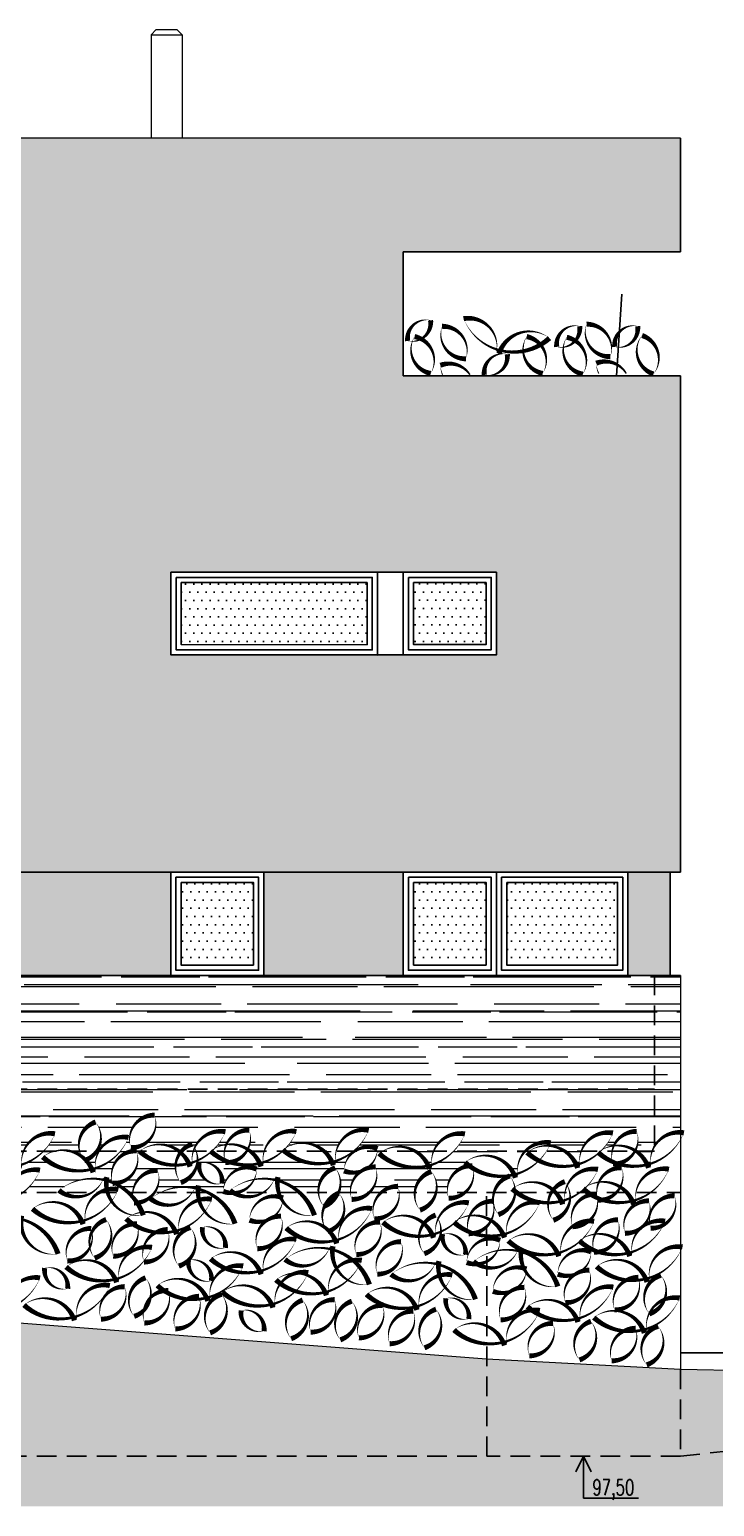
# Model space of a CAD drawing. Header units: metres. Extents: x -442 to 316, y -503 to 125.
# Drawn here: x -11.43 to -4.8, y 16.29 to 30.57 of the extents above; entities that cross this region are included whole.
import ezdxf

# ---------------------------------------------------------------- set-up
doc = ezdxf.new("R2010")
doc.units = ezdxf.units.M
doc.linetypes.add('DASHED', pattern=[19.05, 12.7, -6.35])
for name, color, linetype in [('popis', 6, 'Continuous'), ('SRAFA', 251, 'Continuous'), ('SRAFY', 3, 'Continuous'), ('zariz.predmety', 203, 'Continuous'), ('ZDIVO', 1, 'Continuous')]:
    doc.layers.add(name, color=color, linetype=linetype)
doc.styles.add('ROMANS', font='romans.shx', dxfattribs={"width": 0.7})

msp = doc.modelspace()

# ---------------------------------------------------------------- hatches: boundary and pattern name
at = {"layer": 'SRAFA', "linetype": 'Continuous'}
msp.add_hatch(color=256, dxfattribs=at).paths.add_polyline_path([(-35.530865, 19.774438), (-35.530865, 16.287732), (5.933, 16.287732), (5.933, 17.274438), (3.108387, 17.274438), (3.108387, 17.474438), (1.867037, 17.474438), (-5.132963, 17.614438), (-7.006338, 17.716752), (-24.302963, 19.049174), (-33.717793, 19.774438)])
at = {"layer": 'SRAFY', "linetype": 'Continuous'}
h = msp.add_hatch(dxfattribs=at)
h.set_pattern_fill('DOTS', color=256, scale=0.05, style=0)
h.set_pattern_definition([(0, (56.91478, 191.10392), (0.0396875, 0.079375), [0, -0.079375])])
h.paths.add_polyline_path([(-9.96124, 25.224438), (-8.162963, 25.224438), (-8.162963, 24.622902), (-9.96124, 24.624438)])
h = msp.add_hatch(dxfattribs=at)
h.set_pattern_fill('DOTS', color=256, scale=0.05, style=0)
h.set_pattern_definition([(0, (58.06478, 191.10546), (0.0396875, 0.079375), [0, -0.079375])])
h.paths.add_polyline_path([(-7.712963, 25.224438), (-7.012963, 25.224438), (-7.012963, 24.624438), (-7.712963, 24.624438)])
at = {"layer": 'SRAFY', "linetype": 'Continuous', "lineweight": 0}
for points in [[(-14.892963, 22.424438), (-14.892963, 21.424438), (-10.062963, 21.424438), (-10.062963, 22.424438)], [(-7.812963, 22.424438), (-9.162963, 22.424438), (-9.162963, 21.424438), (-7.812963, 21.424438)], [(-5.232963, 22.424438), (-5.6405, 22.424438), (-5.6405, 21.424438), (-5.382963, 21.424438), (-5.232963, 21.424438)]]:
    msp.add_hatch(color=252, dxfattribs=at).paths.add_polyline_path(points)
at = {"layer": 'SRAFY', "linetype": 'Continuous'}
h = msp.add_hatch(dxfattribs=at)
h.set_pattern_fill('DOTS', color=256, scale=0.05, style=0)
h.set_pattern_definition([(0, (55.81478, 188.20546), (0.0396875, 0.079375), [0, -0.079375])])
h.paths.add_polyline_path([(-9.962963, 22.324438), (-9.262963, 22.324438), (-9.262963, 21.524438), (-9.962963, 21.524438)])
h = msp.add_hatch(dxfattribs=at)
h.set_pattern_fill('DOTS', color=256, scale=0.05, style=0)
h.set_pattern_definition([(0, (58.06478, 188.20546), (0.0396875, 0.079375), [0, -0.079375])])
h.paths.add_polyline_path([(-7.712963, 22.324438), (-7.012963, 22.324438), (-7.012963, 21.524438), (-7.712963, 21.524438)])
h = msp.add_hatch(dxfattribs=at)
h.set_pattern_fill('DOTS', color=256, scale=0.05, style=0)
h.set_pattern_definition([(0, (58.757976, 188.20546), (0.0396875, 0.079375), [0, -0.079375])])
h.paths.add_polyline_path([(-6.812963, 22.324438), (-5.7405, 22.324438), (-5.7405, 21.524438), (-6.812963, 21.524438)])
at = {"layer": 'SRAFY', "linetype": 'Continuous', "lineweight": 0}
h = msp.add_hatch(dxfattribs=at)
h.set_pattern_fill('AR-RROOF', color=256, scale=0.01, style=0)
h.paths.add_polyline_path([(-5.382963, 20.324438), (-5.382963, 21.424438), (-15.417963, 21.424438), (-15.417963, 20.324438)])
h = msp.add_hatch(dxfattribs=at)
h.set_pattern_fill('AR-RROOF', color=256, scale=0.01, style=0)
h.paths.add_polyline_path([(-5.132963, 21.424438), (-5.382963, 21.424438), (-5.382963, 19.773093, -0.277455655), (-5.132963, 19.905894)])
h = msp.add_hatch(dxfattribs=at)
h.set_pattern_fill('AR-RROOF', color=256, scale=0.01, style=0)
h.paths.add_polyline_path([(-5.382963, 20.324438), (-15.417963, 20.324438), (-24.302963, 20.324438), (-24.302963, 19.90559, 0.000375952), (-24.302645, 19.905326, -0.221401291), (-23.875762, 20.008029, 0.017026921), (-23.868915, 20.025435, 0.627219539), (-23.836879, 20.039073, 0.031518356), (-23.842953, 20.000275, -0.030431924), (-23.783021, 19.980058, -0.510351036), (-23.550729, 20.286501, -0.501395592), (-23.766238, 19.972888, -0.188923993), (-23.500424, 19.702062, -0.109661285), (-23.399502, 19.722188, -0.395215045), (-23.533443, 19.42647, -0.074808976), (-23.378878, 19.418684, 0.017026921), (-23.372032, 19.43609, 0.627219539), (-23.339995, 19.449728, 0.031518356), (-23.346069, 19.41093, -0.110655578), (-23.144873, 19.304923, -0.454609068), (-22.827576, 19.470291, -0.426018166), (-23.08012, 19.239009, -0.034261703), (-23.038809, 19.181029, -0.195507095), (-22.859983, 19.183394, -0.368120938), (-23.065145, 18.95382), (-19.49297, 18.67864), (-19.492969, 18.763597, -0.147470646), (-19.625033, 18.726874, -0.370777941), (-19.509437, 19.014059, -0.107734172), (-19.701517, 19.124465, -0.180997322), (-19.492966, 19.189922), (-19.492964, 19.616823, -0.276878668), (-19.705083, 19.495762, -0.520567051), (-19.475138, 19.809503, -0.212989389), (-19.492964, 19.616823), (-19.492966, 19.324407), (-19.364544, 19.324406, -0.097602923), (-19.458019, 19.374889, -0.027817052), (-19.410832, 19.40831, -0.532587677), (-19.260185, 19.772416, -0.41421838), (-19.33889, 19.445991, -0.152156614), (-19.031136, 19.477592, 0.017026921), (-19.02429, 19.494998, 0.627219539), (-18.992253, 19.508636, 0.031518356), (-18.998327, 19.469837, -0.138077547), (-18.756408, 19.325177, -0.428077034), (-18.444966, 19.470291, -0.168688368), (-18.499561, 19.324397), (-18.408077, 19.324396, -0.302037285), (-18.186065, 19.46515, -0.15166993), (-18.182347, 19.324394), (-18.12666, 19.324394, -0.204529272), (-17.991956, 19.453301, -0.405626328), (-17.840037, 19.747157, -0.434115874), (-17.890886, 19.403993, -0.08502768), (-17.900444, 19.324392), (-17.705978, 19.32439, -0.302045659), (-17.483963, 19.46515, -0.15167738), (-17.480247, 19.324388), (-17.42733, 19.324387, -0.175558343), (-17.0769, 19.376598, 0.017026921), (-17.070054, 19.394004, 0.627219539), (-17.038017, 19.407642, 0.031518356), (-17.044091, 19.368843, -0.030431924), (-16.98416, 19.348626, -0.510351036), (-16.751867, 19.65507, -0.501395592), (-16.967377, 19.341456, -0.018553585), (-16.932776, 19.324382), (-16.769849, 19.324381, -0.302056824), (-16.547831, 19.46515, -0.151687314), (-16.544117, 19.324379), (-15.903922, 19.324373, -0.440655848), (-15.589465, 19.479074, -0.109701311), (-15.614174, 19.379136, -0.093526945), (-15.421311, 19.376598, 0.017026921), (-15.414465, 19.394004, 0.627219539), (-15.382428, 19.407642, 0.031518356), (-15.388502, 19.368843, -0.030431924), (-15.328571, 19.348626, -0.510351036), (-15.096278, 19.65507, -0.501395592), (-15.311788, 19.341456, -0.018569461), (-15.277158, 19.324367), (-15.114267, 19.324365, -0.30207657), (-14.892242, 19.46515, -0.151704883), (-14.888532, 19.324363), (-14.835654, 19.324363, -0.088421385), (-14.662355, 19.381637, -0.508080567), (-14.546214, 19.747157, -0.481512509), (-14.629208, 19.385322, -0.069698171), (-14.485179, 19.376598, 0.017026921), (-14.478332, 19.394004, 0.627219539), (-14.446295, 19.407642, 0.031518356), (-14.452369, 19.368843, -0.057836471), (-14.341009, 19.324358), (-14.248338, 19.324357, -0.440676408), (-13.933876, 19.479074, -0.181395328), (-13.996165, 19.324355), (-13.735314, 19.324352, -0.01810535), (-13.715016, 19.33423, -0.504594), (-13.597328, 19.697616, -0.431833421), (-13.646679, 19.355495, -0.170576996), (-13.442308, 19.324349), (-13.415945, 19.324349, -0.424934922), (-13.269041, 19.633017, -0.369665483), (-13.280203, 19.324348), (-13.249759, 19.324348, -0.356638634), (-12.939891, 19.481993, -0.389901542), (-12.702915, 19.699159, -0.491745915), (-12.222877, 19.583029, 0.016210113), (-12.190472, 19.592332, -0.499116137), (-11.868548, 19.890898, -0.091938634), (-11.970992, 19.731287, -0.094398761), (-11.859959, 19.767197, -0.29999477), (-11.638677, 19.906329, -0.204697864), (-11.652911, 19.720285, -0.146334829), (-11.536438, 19.584777, 0.016210113), (-11.504034, 19.59408, -0.499116137), (-11.182109, 19.892646, -0.221401291), (-11.504034, 19.59408, 0.017026921), (-11.501481, 19.575551, 0.627219534), (-11.522737, 19.547973, 0.031518356), (-11.536438, 19.584777, -0.14268086), (-11.827147, 19.595331, -0.043850056), (-11.868622, 19.592588, -0.023169983), (-11.874723, 19.613718, -0.075226539), (-12.005901, 19.697433, -0.103185361), (-12.190472, 19.592332, 0.017026921), (-12.18792, 19.573803, 0.627219534), (-12.209176, 19.546226, 0.031518356), (-12.222877, 19.583029, -0.24873021), (-12.696154, 19.699051, 0.002151066), (-12.698197, 19.699104, -0.520567051), (-12.928141, 19.385364, -0.103594908), (-12.939891, 19.481993, 0.009104523), (-12.949702, 19.483945, -0.09193081), (-13.052135, 19.324346), (-12.992421, 19.324345, -0.132230814), (-12.872574, 19.353842, -0.032200253), (-12.864629, 19.324344), (-12.812929, 19.324343, -0.019535816), (-12.844073, 19.350429, -0.359123675), (-12.447483, 19.339594, -0.149815433), (-12.334255, 19.420494, -0.044782806), (-12.310904, 19.385048, -0.340520514), (-12.013237, 19.539373, -0.091938634), (-12.115681, 19.379762, -0.094398761), (-12.004648, 19.415673, -0.29999477), (-11.783366, 19.554805, -0.204697864), (-11.7976, 19.368761, -0.056602796), (-11.743027, 19.324333), (-11.644901, 19.324332, -0.408904464), (-11.326799, 19.541121, -0.133512249), (-11.492532, 19.324331), (-11.114561, 19.324327, -0.033752302), (-11.144662, 19.345921, -0.221401291), (-10.71778, 19.448624, 0.017026921), (-10.710933, 19.46603, 0.627219539), (-10.678896, 19.479668, 0.031518356), (-10.68497, 19.44087, -0.030431924), (-10.625039, 19.420653, -0.510351036), (-10.392746, 19.727096, -0.501395592), (-10.608256, 19.413483, -0.078853516), (-10.471772, 19.324321), (-10.430001, 19.324321, -0.390440531), (-10.18871, 19.537177, -0.239398119), (-10.219248, 19.324319), (-10.163417, 19.324318, -0.165926468), (-9.830285, 19.367595, 0.017026921), (-9.823438, 19.385001, 0.627219539), (-9.791401, 19.398639, 0.031518356), (-9.797475, 19.35984, -0.0484261), (-9.703458, 19.324314), (-9.55421, 19.324313, -0.5358378), (-9.230344, 19.5511, -0.109701311), (-9.255053, 19.451163, -0.093526945), (-9.062191, 19.448624, 0.017026921), (-9.055344, 19.46603, 0.627219539), (-9.023307, 19.479668, 0.031518356), (-9.029381, 19.44087, -0.11844705), (-8.816165, 19.324306), (-8.633717, 19.324304, -0.33883691), (-8.472053, 19.563446, -0.273222275), (-8.438694, 19.324302), (-8.323902, 19.324301, -0.260884222), (-8.21949, 19.531453, -0.181510175), (-8.38636, 19.533757, -0.520567051), (-8.062494, 19.749207, -0.242972003), (-8.167063, 19.558046, -0.091987134), (-8.081566, 19.572006, -0.29124848), (-8.142017, 19.324299), (-8.027145, 19.324298, -0.189590194), (-7.864059, 19.384407, -0.064825099), (-7.852, 19.324296), (-7.702366, 19.324295, -0.297308201), (-7.541292, 19.527662, -0.231029783), (-7.496255, 19.324293), (-7.38625, 19.324292, -0.409622044), (-7.174898, 19.581792, -0.026241491), (-7.217185, 19.616258, -0.487270329), (-6.740678, 19.497333, 0.016210113), (-6.708273, 19.506636, -0.499116137), (-6.386349, 19.805201, -0.015289227), (-6.399252, 19.776138, -0.274251431), (-6.139613, 19.592318, 0.016210113), (-6.107208, 19.601621, -0.499116137), (-5.785284, 19.900186, -0.091938634), (-5.887728, 19.740575, -0.094398761), (-5.776695, 19.776485, -0.29999477), (-5.555413, 19.915617, -0.204697864), (-5.569647, 19.729573, -0.146334829), (-5.453174, 19.594066, 0.016210113), (-5.42077, 19.603369, -0.162420267), (-5.382963, 19.773093)])
h.paths.add_polyline_path([(-13.388364, 19.970815, -0.221401291), (-13.710288, 19.67225, 0.017026921), (-13.707736, 19.653721, 0.627219535), (-13.728992, 19.626143, 0.031518356), (-13.742693, 19.662947, -0.136537014), (-14.021453, 19.669704, -0.285086114), (-14.237015, 19.542291, -0.252770571), (-14.199349, 19.76477, -0.012596912), (-14.2192, 19.781871, -0.107140019), (-14.100171, 19.839189, -0.100629508), (-14.007071, 19.856032, -0.010077605), (-14.004176, 19.846911, -0.275846106), (-13.742693, 19.662947, 0.016210113), (-13.710288, 19.67225, -0.499116137)], flags=16)
h.paths.add_polyline_path([(-14.221797, 20.110576, -0.221401291), (-14.543722, 19.812011, 0.017026921), (-14.541169, 19.793482, 0.627219534), (-14.562425, 19.765904, 0.031518356), (-14.576126, 19.802708, -0.111213636), (-14.804584, 19.796848, -0.508797904), (-15.037215, 19.491525, -0.482489338), (-14.836125, 19.804133, -0.120121626), (-15.052633, 19.921633, -0.487270329), (-14.576126, 19.802708, 0.016210113), (-14.543722, 19.812011, -0.499116137)], flags=16)
h.paths.add_polyline_path([(-11.300711, 19.668255, -0.3337143), (-10.926265, 19.675017, -0.455928204), (-10.789213, 20.006271, -0.499284962), (-10.884635, 19.638899, -0.087291967), (-10.824204, 19.54933, 0.016210113), (-10.7918, 19.558634, -0.510540667), (-10.460064, 19.855247, -0.395636234), (-10.218369, 20.072358, -0.520567051), (-10.448314, 19.758618, -0.103594908), (-10.460064, 19.855247, 0.009104523), (-10.469875, 19.857199, -0.221401291), (-10.7918, 19.558634, 0.017026921), (-10.789247, 19.540104, 0.627219534), (-10.810503, 19.512527, 0.031518356), (-10.824204, 19.54933, -0.250947618)], flags=16)
h.paths.add_polyline_path([(-14.237382, 19.42036, -0.520567051), (-14.459675, 19.620069, -0.520567051)], flags=16)
h.paths.add_polyline_path([(-10.364245, 19.723684, -0.359123675), (-9.967656, 19.712848, -0.149815433), (-9.854427, 19.793748, -0.044782806), (-9.831077, 19.758302, -0.340520514), (-9.53341, 19.912627, -0.091938634), (-9.635854, 19.753017, -0.094398761), (-9.524821, 19.788927, -0.29999477), (-9.303539, 19.928059, -0.204697864), (-9.317773, 19.742015, -0.146334829), (-9.2013, 19.606507, 0.016210113), (-9.168896, 19.61581, -0.499116137), (-8.846971, 19.914375, -0.08716904), (-8.942746, 19.762003, -0.445181434), (-8.501965, 19.618997, 0.016210113), (-8.469561, 19.6283, -0.499116137), (-8.147637, 19.926865, -0.221401291), (-8.469561, 19.6283, 0.017026921), (-8.467008, 19.609771, 0.627219534), (-8.488265, 19.582193, 0.031518356), (-8.501965, 19.618997, -0.246520601), (-8.971998, 19.732151, -0.11129717), (-9.168896, 19.61581, 0.017026921), (-9.166343, 19.597281, 0.627219534), (-9.187599, 19.569703, 0.031518356), (-9.2013, 19.606507, -0.14268086), (-9.492009, 19.617061, -0.043850056), (-9.533483, 19.614318, -0.023169983), (-9.539585, 19.635448, -0.075226539), (-9.670763, 19.719163, -0.076065678), (-9.803097, 19.634071, -0.308752254), (-9.964877, 19.420775, -0.191773173), (-10.015629, 19.588955, -0.18586397)], flags=16)
h.paths.add_polyline_path([(-15.206092, 19.842349, -0.221401291), (-15.528017, 19.543784, 0.017026921), (-15.525464, 19.525255, 0.627219534), (-15.54672, 19.497677, 0.031518356), (-15.560421, 19.534481, -0.14268086), (-15.851129, 19.545034, -0.043850056), (-15.892604, 19.542291, -0.023169983), (-15.898706, 19.563421, -0.075226539), (-16.029884, 19.647136, -0.076065678), (-16.162218, 19.562045, -0.308752254), (-16.323998, 19.348749, -0.191773173), (-16.374749, 19.516928, -0.18586397), (-16.723366, 19.651657, -0.359123675), (-16.326776, 19.640822, -0.149815433), (-16.213548, 19.721721, -0.044782806), (-16.190197, 19.686275, -0.340520514), (-15.89253, 19.840601, -0.091938634), (-15.994975, 19.68099, -0.094398761), (-15.883941, 19.7169, -0.29999477), (-15.66266, 19.856032, -0.204697864), (-15.676894, 19.669988, -0.146334829), (-15.560421, 19.534481, 0.016210113), (-15.528017, 19.543784, -0.499116137)], flags=16)
h.paths.add_polyline_path([(-9.788123, 19.610948, -0.520567051), (-9.56583, 19.411239, -0.520567051)], flags=16)
h.paths.add_polyline_path([(-15.924951, 19.339212, -0.520567051), (-16.147244, 19.538922, -0.520567051)], flags=16)
h.paths.add_polyline_path([(-16.807434, 19.686591, -0.103594908), (-16.819184, 19.783221, 0.009104523), (-16.828996, 19.785172, -0.221401291), (-17.15092, 19.486607, 0.017026921), (-17.148368, 19.468078, 0.627219534), (-17.169624, 19.4405, 0.031518356), (-17.183325, 19.477304, -0.185030955), (-17.552884, 19.521401, -0.159553544), (-17.694278, 19.478463, -0.520567051), (-17.464333, 19.792204, -0.139982302), (-17.457908, 19.661973, -0.149451632), (-17.285386, 19.602991, -0.455928204), (-17.148334, 19.934245, -0.499284962), (-17.243756, 19.566873, -0.087291967), (-17.183325, 19.477304, 0.016210113), (-17.15092, 19.486607, -0.510540667), (-16.819184, 19.783221, -0.395636234), (-16.57749, 20.000332, -0.520567051)], flags=16)
h.paths.add_polyline_path([(-17.36103, 20.093095, -0.221401291), (-17.682955, 19.794529, 0.017026921), (-17.680402, 19.776, 0.627219534), (-17.701658, 19.748423, 0.031518356), (-17.715359, 19.785226, -0.250947618), (-18.191866, 19.904151, -0.487270329), (-17.715359, 19.785226, 0.016210113), (-17.682955, 19.794529, -0.499116137)], flags=16)
h.paths.add_polyline_path([(-8.047711, 19.702138, -0.487270329), (-7.571204, 19.583213, 0.016210113), (-7.538799, 19.592516, -0.499116137), (-7.216875, 19.891081, -0.221401291), (-7.538799, 19.592516, 0.017026921), (-7.536247, 19.573987, 0.627219534), (-7.557503, 19.546409, 0.031518356), (-7.571204, 19.583213, -0.250947618)], flags=16)
h.paths.add_polyline_path([(-18.331038, 19.491525, -0.520567051), (-18.101093, 19.805266, -0.520567051)], flags=16)
h.paths.add_polyline_path([(-18.691089, 19.533509, -0.520567051), (-18.461145, 19.847249, -0.520567051)], flags=16)
h.paths.add_polyline_path([(-18.540808, 20.068546, -0.221401291), (-18.862732, 19.76998, 0.017026921), (-18.86018, 19.751451, 0.627219534), (-18.881436, 19.723874, 0.031518356), (-18.895137, 19.760677, -0.250947618), (-19.371644, 19.879602, -0.487270329), (-18.895137, 19.760677, 0.016210113), (-18.862732, 19.76998, -0.499116137)], flags=16)
h.paths.add_polyline_path([(-18.741291, 19.524032, -0.520567051), (-18.963584, 19.723741, -0.520567051)], flags=16)
h.paths.add_polyline_path([(-20.166874, 18.797714, -0.19561804), (-20.156341, 18.976339, -0.152938913), (-20.297972, 18.967138, -0.231457404), (-20.245452, 18.815702, -0.520567051), (-20.467745, 19.015411, -0.203048914), (-20.327581, 18.990968, -0.072432821), (-20.312077, 19.057621, -0.108645271), (-20.418405, 19.139045, -0.125223083), (-20.609802, 18.96831, -0.304113847), (-20.517933, 18.787177, -0.411805176), (-20.736495, 18.922169, -0.238146599), (-21.190947, 19.037394, -0.020431989), (-21.215407, 19.044504, -0.354799033), (-21.451789, 18.860941, -0.346761333), (-21.353719, 19.138079, -0.038927165), (-21.382164, 19.177333, -0.169820049), (-21.655848, 18.969956, 0.017026921), (-21.653296, 18.951427, 0.627219535), (-21.674552, 18.923849, 0.031518356), (-21.688253, 18.960653, -0.250947618), (-22.16476, 19.079577, -0.487270329), (-21.688253, 18.960653, 0.016210113), (-21.655848, 18.969956, -0.404248156), (-21.42011, 19.270293, -0.079695869), (-21.426701, 19.368843, 0.016210113), (-21.45951, 19.376598, -0.496307686), (-21.884478, 19.27233, -0.276695336), (-22.096518, 19.15141, -0.520567051), (-21.866573, 19.46515, -0.206434259), (-21.881543, 19.277706, -0.218293144), (-21.45951, 19.376598, 0.017026921), (-21.452664, 19.394004, 0.627219539), (-21.420627, 19.407642, 0.031518356), (-21.426701, 19.368843, -0.030431924), (-21.36677, 19.348626, -0.510351036), (-21.134477, 19.65507, -0.501395592), (-21.349987, 19.341456, -0.107267621), (-21.172379, 19.210592, -0.442034544), (-20.930441, 19.46515, -0.206434259), (-20.945411, 19.277706, -0.218293144), (-20.523378, 19.376598, 0.014728618), (-20.517386, 19.391628, -0.163823503), (-20.569491, 19.495717, 0.598563666), (-20.589158, 19.467875, 0.031518356), (-20.602859, 19.504679, -0.250947618), (-21.079366, 19.623604, -0.487270329), (-20.602859, 19.504679, 0.015877217), (-20.571113, 19.51377, -0.012877941), (-20.571247, 19.523164, -0.488683336), (-20.24853, 19.812547, -0.180853755), (-20.495552, 19.544765, -0.39626752), (-20.347631, 19.343372, -0.086954924), (-20.410504, 19.339941, -0.065313542), (-20.295788, 19.26821, -0.514441402), (-19.972075, 19.479074, -0.506609195), (-20.286092, 19.26002, -0.054579685), (-20.209084, 19.177041, -0.227169724), (-20.004483, 19.192177, -0.105743775), (-20.027565, 19.09558, -0.097813006), (-19.93693, 19.111455, -0.520567051)], flags=16)
h.paths.add_polyline_path([(-20.723231, 19.715729, -0.520567051), (-20.612782, 20.088702, -0.520567051)], flags=16)
h.paths.add_polyline_path([(-21.090321, 19.702619, -0.520567051), (-20.860377, 20.01636, -0.520567051)], flags=16)
h.paths.add_polyline_path([(-21.244291, 19.842349, -0.221401291), (-21.566216, 19.543784, 0.017026921), (-21.563663, 19.525255, 0.627219534), (-21.584919, 19.497677, 0.031518356), (-21.59862, 19.534481, -0.250947618), (-22.075127, 19.653405, -0.487270329), (-21.59862, 19.534481, 0.016210113), (-21.566216, 19.543784, -0.499116137)], flags=16)
h.paths.add_polyline_path([(-21.642309, 19.69084, -0.520567051), (-21.53186, 20.063812, -0.520567051)], flags=16)
h.paths.add_polyline_path([(-22.011546, 19.785165, -0.520567051), (-21.781602, 20.098905, -0.520567051)], flags=16)
h.paths.add_polyline_path([(-22.031005, 20.10711, -0.221401291), (-22.35293, 19.808544, 0.017026921), (-22.350377, 19.790015, 0.627219534), (-22.371633, 19.762438, 0.031518356), (-22.385334, 19.799241, -0.045051943), (-22.477714, 19.784606, -0.492101018), (-22.713648, 19.491525, -0.39654102), (-22.5787, 19.787658, -0.153393294), (-22.861841, 19.918166, -0.487270329), (-22.385334, 19.799241, 0.016210113), (-22.35293, 19.808544, -0.499116137)], flags=16)
h.paths.add_polyline_path([(-22.798619, 19.15141, -0.520567051), (-22.568675, 19.46515, -0.520567051)], flags=16)
at = {"layer": 'ZDIVO', "linetype": 'Continuous', "lineweight": 0}
h = msp.add_hatch(color=35, dxfattribs=at)
h.paths.add_polyline_path([(-7.812963, 27.224438), (-7.812963, 28.424438), (-5.132963, 28.424438), (-5.132963, 29.374438), (-5.132963, 29.524438), (-15.442963, 29.524438), (-15.442963, 22.424438), (-5.132963, 22.424438), (-5.132963, 26.224438), (-5.132963, 27.224438)])
h.paths.add_polyline_path([(-6.912963, 25.324438), (-6.912963, 24.524438), (-10.06124, 24.524438), (-10.06124, 25.324438)], flags=16)
h.paths.add_polyline_path([(-11.512963, 27.624438), (-14.112963, 27.624438), (-14.112963, 28.424438), (-11.512963, 28.424438)], flags=16)

# ---------------------------------------------------------------- linework, layer by layer
for p, q in [((-5.132963, 29.524438), (-5.132963, 29.374438)), ((-5.132963, 29.374438), (-5.132963, 28.424438)), ((-7.812963, 27.224438), (-7.812963, 28.424438)), ((-5.132963, 28.424438), (-7.812963, 28.424438)), ((-5.132963, 27.224438), (-7.812963, 27.224438)), ((-5.132963, 26.224438), (-5.132963, 27.224438)), ((-5.132963, 23.124438), (-5.132963, 26.224438)), ((-10.06124, 25.324438), (-9.262963, 25.324438)), ((-10.06124, 24.524438), (-10.06124, 25.324438)), ((-9.262963, 25.324438), (-6.912963, 25.324438)), ((-8.062963, 24.524438), (-8.062963, 25.324438)), ((-7.812963, 24.524438), (-7.812963, 25.324438)), ((-6.912963, 25.324438), (-6.912963, 24.524438)), ((-9.262963, 24.524438), (-10.06124, 24.524438)), ((-6.912963, 24.524438), (-9.262963, 24.524438)), ((-5.132963, 22.724438), (-5.132963, 23.124438)), ((-5.132963, 22.724438), (-5.132963, 22.424438)), ((-5.132963, 22.424438), (-15.442963, 22.424438)), ((-10.062963, 21.424438), (-10.062963, 22.424438)), ((-10.062963, 21.424438), (-10.062963, 22.424438)), ((-9.162963, 21.424438), (-9.162963, 22.424438)), ((-7.812963, 21.424438), (-7.812963, 22.424438)), ((-7.812963, 21.424438), (-7.812963, 22.424438)), ((-5.6405, 21.424438), (-5.6405, 22.424438)), ((-5.232963, 21.424438), (-5.232963, 22.424438))]:
    msp.add_line(p, q)
at = {"layer": 'SRAFA', "linetype": 'Continuous', "lineweight": 0, "ltscale": 20}
for p, q in [((-10.202963, 30.574438), (-10.252963, 30.524438)), ((-10.202963, 30.574438), (-10.002963, 30.574438)), ((-9.952963, 30.524438), (-10.002963, 30.574438)), ((-10.252963, 30.524438), (-10.252963, 29.524438)), ((-10.252963, 30.524438), (-9.952963, 30.524438)), ((-10.202963, 30.524438), (-10.157469, 30.524438)), ((-10.048457, 30.524438), (-10.002963, 30.524438)), ((-9.952963, 30.524438), (-9.952963, 29.524438))]:
    msp.add_line(p, q, dxfattribs=at)
at = {"layer": 'SRAFY', "linetype": 'Continuous', "lineweight": 0}
for p, q in [((-5.132963, 29.524438), (-15.442963, 29.524438)), ((-5.132963, 21.424438), (-5.132963, 17.614438))]:
    msp.add_line(p, q, dxfattribs=at)
at = {"layer": 'SRAFY', "linetype": 'Continuous'}
for p, q in [((-15.417963, 21.424438), (-5.382963, 21.424438)), ((-5.382963, 21.424438), (-5.132963, 21.424438)), ((1.567037, 17.774438), (-5.132963, 17.774438)), ((-6.069517, 16.774438), (-6.144019, 16.623205)), ((-6.069517, 16.774438), (-6.069517, 16.368816)), ((-6.069517, 16.774438), (-5.995016, 16.623205)), ((-6.069517, 16.368816), (-5.538784, 16.368816))]:
    msp.add_line(p, q, dxfattribs=at)
at = {"layer": 'SRAFY', "linetype": 'DASHED', "ltscale": 0.015}
for p, q in [((-5.382963, 21.424438), (-5.382963, 19.724438)), ((-15.417963, 20.324438), (-5.382963, 20.324438)), ((-19.492963, 19.724438), (-5.382963, 19.724438)), ((-19.492963, 19.324407), (-7.006793, 19.324288)), ((-7.006072, 16.774438), (-7.006793, 19.324438)), ((-7.006793, 19.324438), (-5.132963, 19.324438)), ((-5.132963, 17.614438), (-5.132963, 16.774438)), ((-5.132963, 16.774438), (1.567037, 17.48183)), ((-19.492981, 16.774418), (-7.006072, 16.774289)), ((-5.132963, 16.774438), (-7.006072, 16.774438))]:
    msp.add_line(p, q, dxfattribs=at)
at = {"layer": 'SRAFY', "linetype": 'Continuous'}
for points in [[(-10.06124, 25.324438), (-8.062963, 25.324438), (-8.062963, 24.522902), (-10.06124, 24.524438)], [(-7.812963, 25.324438), (-6.912963, 25.324438), (-6.912963, 24.524438), (-7.812963, 24.524438)], [(-10.01124, 25.274438), (-8.112963, 25.274438), (-8.112963, 24.572902), (-10.01124, 24.574438)], [(-9.96124, 25.224438), (-8.162963, 25.224438), (-8.162963, 24.622902), (-9.96124, 24.624438)], [(-7.762963, 25.274438), (-6.962963, 25.274438), (-6.962963, 24.574438), (-7.762963, 24.574438)], [(-7.712963, 25.224438), (-7.012963, 25.224438), (-7.012963, 24.624438), (-7.712963, 24.624438)], [(-10.062963, 22.424438), (-9.162963, 22.424438), (-9.162963, 21.424438), (-10.062963, 21.424438)], [(-10.012963, 22.374438), (-9.212963, 22.374438), (-9.212963, 21.474438), (-10.012963, 21.474438)], [(-9.962963, 22.324438), (-9.262963, 22.324438), (-9.262963, 21.524438), (-9.962963, 21.524438)], [(-7.812963, 22.424438), (-6.912963, 22.424438), (-6.912963, 21.424438), (-7.812963, 21.424438)], [(-7.812963, 22.424438), (-6.912963, 22.424438), (-6.912963, 21.424438), (-7.812963, 21.424438)], [(-7.762963, 22.374438), (-6.962963, 22.374438), (-6.962963, 21.474438), (-7.762963, 21.474438)], [(-7.712963, 22.324438), (-7.012963, 22.324438), (-7.012963, 21.524438), (-7.712963, 21.524438)], [(-6.912963, 22.424438), (-5.6405, 22.424438), (-5.6405, 21.424438), (-6.912963, 21.424438)], [(-6.862963, 22.374438), (-5.6905, 22.374438), (-5.6905, 21.474438), (-6.862963, 21.474438)], [(-6.812963, 22.324438), (-5.7405, 22.324438), (-5.7405, 21.524438), (-6.812963, 21.524438)]]:
    msp.add_lwpolyline(points, close=True, dxfattribs=at)
at = {"layer": 'SRAFY', "linetype": 'Continuous', "lineweight": 0}
msp.add_lwpolyline([(-10.06124, 25.324438), (-6.912963, 25.324438), (-6.912963, 24.524438), (-10.06124, 24.524438)], close=True, dxfattribs=at)
at = {"layer": 'zariz.predmety', "color": 253, "linetype": 'Continuous', "ltscale": 0.001}
msp.add_line((-5.750265, 27.224438), (-5.700466, 28.015474), dxfattribs=at)
for points in [[(-7.771364, 27.561879, 0, 0, 0.520567051), (-7.771364, 27.561879, 0, 0.05, 0.520567051), (-7.549071, 27.761589, 0, 0.05, 0.520567051), (-7.771364, 27.561879, 0.05, 0.05, 0)], [(-7.43755, 27.703464, 0, 0, 0.520567051), (-7.43755, 27.703464, 0, 0.05, 0.520567051), (-7.207606, 27.389723, 0, 0.05, 0.520567051), (-7.43755, 27.703464, 0.05, 0.05, 0)], [(-6.39934, 27.588938, 0, 0, 0.520567051), (-6.39934, 27.588938, 0, 0.05, 0.520567051), (-6.887702, 27.439107, 0, 0.05, 0.520567051), (-6.910803, 27.460787, 0, 0.05, 0.520567051), (-7.230175, 27.777882, 0, 0.05, 0.520567051), (-6.39934, 27.588938, 0.05, 0.05, 0)], [(-6.329134, 27.504888, 0, 0, 0.520567051), (-6.329134, 27.504888, 0, 0.05, 0.520567051), (-6.106841, 27.704598, 0, 0.05, 0.520567051), (-6.329134, 27.504888, 0.05, 0.05, 0)], [(-6.040804, 27.723721, 0, 0, 0.520567051), (-6.040804, 27.723721, 0, 0.05, 0.520567051), (-5.81086, 27.409981, 0, 0.05, 0.520567051), (-6.040804, 27.723721, 0.05, 0.05, 0)], [(-5.768333, 27.504888, 0, 0, 0.520567051), (-5.768333, 27.504888, 0, 0.05, 0.520567051), (-5.54604, 27.704598, 0, 0.05, 0.520567051), (-5.768333, 27.504888, 0.05, 0.05, 0)], [(-7.703722, 27.604221, 0, 0, 0.520567051), (-7.703722, 27.604221, 0, 0.05, 0.520567051), (-7.54827, 27.247651, 0, 0.05, 0.520567051), (-7.703722, 27.604221, 0.05, 0.05, 0)], [(-6.619667, 27.604221, 0, 0, 0.520567051), (-6.619667, 27.604221, 0, 0.05, 0.520567051), (-6.464215, 27.247651, 0, 0.05, 0.520567051), (-6.619667, 27.604221, 0.05, 0.05, 0)], [(-6.232015, 27.597241, 0, 0, 0.520567051), (-6.232015, 27.597241, 0, 0.05, 0.520567051), (-6.076563, 27.240671, 0, 0.05, 0.520567051), (-6.232015, 27.597241, 0.05, 0.05, 0)], [(-5.393199, 27.241874, 0, 0, 0.520567051), (-5.393199, 27.241874, 0, 0.05, 0.520567051), (-5.503649, 27.614846, 0, 0.05, 0.520567051), (-5.393199, 27.241874, 0.05, 0.05, 0)], [(-7.029692, 27.233368, 0, 0, 0.520567051), (-7.029692, 27.233368, 0, 0.05, 0.520567051), (-6.807399, 27.433078, 0, 0.05, 0.520567051), (-7.029692, 27.233368, 0.05, 0.05, 0)], [(-10.899663, 19.633299, 0, 0, -0.520567051), (-10.899663, 19.633299, 0, 0.05, -0.520567051), (-10.789213, 20.006271, 0, 0.05, -0.520567051), (-10.899663, 19.633299, 0.05, 0.05, 0)], [(-10.448314, 19.758618, 0, 0, -0.520567051), (-10.448314, 19.758618, 0, 0.05, -0.520567051), (-10.218369, 20.072358, 0, 0.05, -0.520567051), (-10.448314, 19.758618, 0.05, 0.05, 0)], [(-12.012945, 19.703702, 0, 0, -0.520567051), (-12.012945, 19.703702, 0, 0.05, -0.520567051), (-11.524583, 19.553871, 0, 0.05, -0.520567051), (-11.501481, 19.575551, 0, 0.05, -0.520567051), (-11.182109, 19.892646, 0, 0.05, -0.520567051), (-12.012945, 19.703702, 0.05, 0.05, 0)], [(-11.300711, 19.668255, 0, 0, -0.520567051), (-11.300711, 19.668255, 0, 0.05, -0.520567051), (-10.812348, 19.518424, 0, 0.05, -0.520567051), (-10.789247, 19.540104, 0, 0.05, -0.520567051), (-10.469875, 19.857199, 0, 0.05, -0.520567051), (-11.300711, 19.668255, 0.05, 0.05, 0)], [(-10.364245, 19.723684, 0, 0, -0.520567051), (-10.364245, 19.723684, 0, 0.05, -0.520567051), (-9.875883, 19.573853, 0, 0.05, -0.520567051), (-9.852782, 19.595533, 0, 0.05, -0.520567051), (-9.53341, 19.912627, 0, 0.05, -0.520567051), (-10.364245, 19.723684, 0.05, 0.05, 0)], [(-9.677807, 19.725432, 0, 0, -0.520567051), (-9.677807, 19.725432, 0, 0.05, -0.520567051), (-9.189445, 19.5756, 0, 0.05, -0.520567051), (-9.166343, 19.597281, 0, 0.05, -0.520567051), (-8.846971, 19.914375, 0, 0.05, -0.520567051), (-9.677807, 19.725432, 0.05, 0.05, 0)], [(-9.303539, 19.928059, 0, 0, -0.520567051), (-9.303539, 19.928059, 0, 0.05, -0.520567051), (-9.533483, 19.614318, 0, 0.05, -0.520567051), (-9.303539, 19.928059, 0.05, 0.05, 0)], [(-8.978472, 19.737922, 0, 0, -0.520567051), (-8.978472, 19.737922, 0, 0.05, -0.520567051), (-8.49011, 19.588091, 0, 0.05, -0.520567051), (-8.467008, 19.609771, 0, 0.05, -0.520567051), (-8.147637, 19.926865, 0, 0.05, -0.520567051), (-8.978472, 19.737922, 0.05, 0.05, 0)], [(-8.047711, 19.702138, 0, 0, -0.520567051), (-8.047711, 19.702138, 0, 0.05, -0.520567051), (-7.559348, 19.552306, 0, 0.05, -0.520567051), (-7.536247, 19.573987, 0, 0.05, -0.520567051), (-7.216875, 19.891081, 0, 0.05, -0.520567051), (-8.047711, 19.702138, 0.05, 0.05, 0)], [(-6.616119, 19.711242, 0, 0, -0.520567051), (-6.616119, 19.711242, 0, 0.05, -0.520567051), (-6.127757, 19.561411, 0, 0.05, -0.520567051), (-6.104655, 19.583092, 0, 0.05, -0.520567051), (-5.785284, 19.900186, 0, 0.05, -0.520567051), (-6.616119, 19.711242, 0.05, 0.05, 0)], [(-5.929681, 19.71299, 0, 0, -0.520567051), (-5.929681, 19.71299, 0, 0.05, -0.520567051), (-5.441319, 19.563159, 0, 0.05, -0.520567051), (-5.418217, 19.58484, 0, 0.05, -0.520567051), (-5.098845, 19.901934, 0, 0.05, -0.520567051), (-5.929681, 19.71299, 0.05, 0.05, 0)], [(-5.555413, 19.915617, 0, 0, -0.520567051), (-5.555413, 19.915617, 0, 0.05, -0.520567051), (-5.785357, 19.601876, 0, 0.05, -0.520567051), (-5.555413, 19.915617, 0.05, 0.05, 0)], [(-10.622691, 19.413356, 0, 0, -0.520567051), (-10.622691, 19.413356, 0, 0.05, -0.520567051), (-10.392746, 19.727096, 0, 0.05, -0.520567051), (-10.622691, 19.413356, 0.05, 0.05, 0)], [(-9.964877, 19.420775, 0, 0, -0.520567051), (-9.964877, 19.420775, 0, 0.05, -0.520567051), (-9.854427, 19.793748, 0, 0.05, -0.520567051), (-9.964877, 19.420775, 0.05, 0.05, 0)], [(-8.38636, 19.533757, 0, 0, -0.520567051), (-8.38636, 19.533757, 0, 0.05, -0.520567051), (-8.062494, 19.749207, 0, 0.05, -0.520567051), (-8.38636, 19.533757, 0.05, 0.05, 0)], [(-7.217185, 19.616258, 0, 0, -0.520567051), (-7.217185, 19.616258, 0, 0.05, -0.520567051), (-6.728822, 19.466426, 0, 0.05, -0.520567051), (-6.705721, 19.488107, 0, 0.05, -0.520567051), (-6.386349, 19.805201, 0, 0.05, -0.520567051), (-7.217185, 19.616258, 0.05, 0.05, 0)], [(-9.56583, 19.411239, 0, 0, -0.520567051), (-9.56583, 19.411239, 0, 0.05, -0.520567051), (-9.788123, 19.610948, 0, 0.05, -0.520567051), (-9.56583, 19.411239, 0.05, 0.05, 0)], [(-9.554211, 19.335651, 0, 0, -0.520567051), (-9.554211, 19.335651, 0, 0.05, -0.520567051), (-9.230344, 19.5511, 0, 0.05, -0.520567051), (-9.554211, 19.335651, 0.05, 0.05, 0)], [(-8.582503, 19.190474, 0, 0, -0.520567051), (-8.582503, 19.190474, 0, 0.05, -0.520567051), (-8.472053, 19.563446, 0, 0.05, -0.520567051), (-8.582503, 19.190474, 0.05, 0.05, 0)], [(-8.311511, 19.258265, 0, 0, -0.520567051), (-8.311511, 19.258265, 0, 0.05, -0.520567051), (-8.081566, 19.572006, 0, 0.05, -0.520567051), (-8.311511, 19.258265, 0.05, 0.05, 0)], [(-7.3746, 19.269327, 0, 0, -0.520567051), (-7.3746, 19.269327, 0, 0.05, -0.520567051), (-7.144656, 19.583068, 0, 0.05, -0.520567051), (-7.3746, 19.269327, 0.05, 0.05, 0)], [(-6.760809, 19.359718, 0, 0, -0.520567051), (-6.760809, 19.359718, 0, 0.05, -0.520567051), (-6.272446, 19.209887, 0, 0.05, -0.520567051), (-6.249345, 19.231567, 0, 0.05, -0.520567051), (-5.929973, 19.548662, 0, 0.05, -0.520567051), (-6.760809, 19.359718, 0.05, 0.05, 0)], [(-6.07437, 19.361466, 0, 0, -0.520567051), (-6.07437, 19.361466, 0, 0.05, -0.520567051), (-5.586008, 19.211635, 0, 0.05, -0.520567051), (-5.562906, 19.233315, 0, 0.05, -0.520567051), (-5.243534, 19.55041, 0, 0.05, -0.520567051), (-6.07437, 19.361466, 0.05, 0.05, 0)], [(-5.700102, 19.564093, 0, 0, -0.520567051), (-5.700102, 19.564093, 0, 0.05, -0.520567051), (-5.930046, 19.250352, 0, 0.05, -0.520567051), (-5.700102, 19.564093, 0.05, 0.05, 0)], [(-12.157634, 19.352177, 0, 0, -0.520567051), (-12.157634, 19.352177, 0, 0.05, -0.520567051), (-11.669272, 19.202346, 0, 0.05, -0.520567051), (-11.646171, 19.224027, 0, 0.05, -0.520567051), (-11.326799, 19.541121, 0, 0.05, -0.520567051), (-12.157634, 19.352177, 0.05, 0.05, 0)], [(-10.32772, 19.103863, 0, 0, -0.520567051), (-10.32772, 19.103863, 0, 0.05, -0.520567051), (-10.680175, 19.473623, 0, 0.05, -0.520567051), (-10.710933, 19.46603, 0, 0.05, -0.520567051), (-11.144662, 19.345921, 0, 0.05, -0.520567051), (-10.32772, 19.103863, 0.05, 0.05, 0)], [(-10.418655, 19.223436, 0, 0, -0.520567051), (-10.418655, 19.223436, 0, 0.05, -0.520567051), (-10.18871, 19.537177, 0, 0.05, -0.520567051), (-10.418655, 19.223436, 0.05, 0.05, 0)], [(-8.672131, 19.103863, 0, 0, -0.520567051), (-8.672131, 19.103863, 0, 0.05, -0.520567051), (-9.024586, 19.473623, 0, 0.05, -0.520567051), (-9.055344, 19.46603, 0, 0.05, -0.520567051), (-9.489073, 19.345921, 0, 0.05, -0.520567051), (-8.672131, 19.103863, 0.05, 0.05, 0)], [(-7.651741, 19.154689, 0, 0, -0.520567051), (-7.651741, 19.154689, 0, 0.05, -0.520567051), (-7.541292, 19.527662, 0, 0.05, -0.520567051), (-7.651741, 19.154689, 0.05, 0.05, 0)], [(-6.893318, 19.111518, 0, 0, -0.520567051), (-6.893318, 19.111518, 0, 0.05, -0.520567051), (-6.782869, 19.484491, 0, 0.05, -0.520567051), (-6.893318, 19.111518, 0.05, 0.05, 0)], [(-6.36144, 19.056809, 0, 0, -0.520567051), (-6.36144, 19.056809, 0, 0.05, -0.520567051), (-6.25099, 19.429782, 0, 0.05, -0.520567051), (-6.36144, 19.056809, 0.05, 0.05, 0)], [(-11.39968, 19.166852, 0, 0, -0.520567051), (-11.39968, 19.166852, 0, 0.05, -0.520567051), (-10.911318, 19.017021, 0, 0.05, -0.520567051), (-10.888217, 19.038702, 0, 0.05, -0.520567051), (-10.568845, 19.355796, 0, 0.05, -0.520567051), (-11.39968, 19.166852, 0.05, 0.05, 0)], [(-10.494943, 19.070282, 0, 0, -0.520567051), (-10.494943, 19.070282, 0, 0.05, -0.520567051), (-10.00658, 18.920451, 0, 0.05, -0.520567051), (-9.983479, 18.942132, 0, 0.05, -0.520567051), (-9.664107, 19.259226, 0, 0.05, -0.520567051), (-10.494943, 19.070282, 0.05, 0.05, 0)], [(-9.440225, 19.022833, 0, 0, -0.520567051), (-9.440225, 19.022833, 0, 0.05, -0.520567051), (-9.79268, 19.392593, 0, 0.05, -0.520567051), (-9.823438, 19.385001, 0, 0.05, -0.520567051), (-10.257167, 19.264892, 0, 0.05, -0.520567051), (-9.440225, 19.022833, 0.05, 0.05, 0)], [(-9.300367, 19.056757, 0, 0, -0.520567051), (-9.300367, 19.056757, 0, 0.05, -0.520567051), (-8.976501, 19.272206, 0, 0.05, -0.520567051), (-9.300367, 19.056757, 0.05, 0.05, 0)], [(-8.545353, 18.945347, 0, 0, -0.520567051), (-8.545353, 18.945347, 0, 0.05, -0.520567051), (-8.434903, 19.31832, 0, 0.05, -0.520567051), (-8.545353, 18.945347, 0.05, 0.05, 0)], [(-8.094003, 19.070666, 0, 0, -0.520567051), (-8.094003, 19.070666, 0, 0.05, -0.520567051), (-7.864059, 19.384407, 0, 0.05, -0.520567051), (-8.094003, 19.070666, 0.05, 0.05, 0)], [(-6.175815, 18.994442, 0, 0, -0.520567051), (-6.175815, 18.994442, 0, 0.05, -0.520567051), (-5.94587, 19.308183, 0, 0.05, -0.520567051), (-6.175815, 18.994442, 0.05, 0.05, 0)], [(-5.419837, 18.978993, 0, 0, -0.520567051), (-5.419837, 18.978993, 0, 0.05, -0.520567051), (-5.189892, 19.292733, 0, 0.05, -0.520567051), (-5.419837, 18.978993, 0.05, 0.05, 0)], [(-8.9464, 18.980303, 0, 0, -0.520567051), (-8.9464, 18.980303, 0, 0.05, -0.520567051), (-8.458038, 18.830472, 0, 0.05, -0.520567051), (-8.434937, 18.852153, 0, 0.05, -0.520567051), (-8.115565, 19.169247, 0, 0.05, -0.520567051), (-8.9464, 18.980303, 0.05, 0.05, 0)], [(-8.009935, 19.035732, 0, 0, -0.520567051), (-8.009935, 19.035732, 0, 0.05, -0.520567051), (-7.521573, 18.885901, 0, 0.05, -0.520567051), (-7.498471, 18.907581, 0, 0.05, -0.520567051), (-7.179099, 19.224676, 0, 0.05, -0.520567051), (-8.009935, 19.035732, 0.05, 0.05, 0)], [(-7.323497, 19.03748, 0, 0, -0.520567051), (-7.323497, 19.03748, 0, 0.05, -0.520567051), (-6.835134, 18.887649, 0, 0.05, -0.520567051), (-6.812033, 18.909329, 0, 0.05, -0.520567051), (-6.492661, 19.226424, 0, 0.05, -0.520567051), (-7.323497, 19.03748, 0.05, 0.05, 0)], [(-6.949229, 19.240107, 0, 0, -0.520567051), (-6.949229, 19.240107, 0, 0.05, -0.520567051), (-7.179173, 18.926366, 0, 0.05, -0.520567051), (-6.949229, 19.240107, 0.05, 0.05, 0)], [(-5.667795, 18.93012, 0, 0, -0.520567051), (-5.667795, 18.93012, 0, 0.05, -0.520567051), (-5.43785, 19.24386, 0, 0.05, -0.520567051), (-5.667795, 18.93012, 0.05, 0.05, 0)], [(-11.151958, 18.730609, 0, 0, -0.520567051), (-11.151958, 18.730609, 0, 0.05, -0.520567051), (-11.504413, 19.100369, 0, 0.05, -0.520567051), (-11.535171, 19.092776, 0, 0.05, -0.520567051), (-11.968901, 18.972667, 0, 0.05, -0.520567051), (-11.151958, 18.730609, 0.05, 0.05, 0)], [(-10.798036, 18.690143, 0, 0, -0.520567051), (-10.798036, 18.690143, 0, 0.05, -0.520567051), (-10.687586, 19.063115, 0, 0.05, -0.520567051), (-10.798036, 18.690143, 0.05, 0.05, 0)], [(-10.618997, 18.70849, 0, 0, -0.520567051), (-10.618997, 18.70849, 0, 0.05, -0.520567051), (-10.389052, 19.022231, 0, 0.05, -0.520567051), (-10.618997, 18.70849, 0.05, 0.05, 0)], [(-9.98352, 18.613055, 0, 0, -0.520567051), (-9.98352, 18.613055, 0, 0.05, -0.520567051), (-9.873071, 18.986027, 0, 0.05, -0.520567051), (-9.98352, 18.613055, 0.05, 0.05, 0)], [(-9.533684, 18.789087, 0, 0, -0.520567051), (-9.533684, 18.789087, 0, 0.05, -0.520567051), (-9.755977, 18.988797, 0, 0.05, -0.520567051), (-9.533684, 18.789087, 0.05, 0.05, 0)], [(-9.225518, 18.781265, 0, 0, -0.520567051), (-9.225518, 18.781265, 0, 0.05, -0.520567051), (-8.995574, 19.095006, 0, 0.05, -0.520567051), (-9.225518, 18.781265, 0.05, 0.05, 0)], [(-8.268381, 18.725404, 0, 0, -0.520567051), (-8.268381, 18.725404, 0, 0.05, -0.520567051), (-8.038436, 19.039145, 0, 0.05, -0.520567051), (-8.268381, 18.725404, 0.05, 0.05, 0)], [(-7.610567, 18.732823, 0, 0, -0.520567051), (-7.610567, 18.732823, 0, 0.05, -0.520567051), (-7.500117, 19.105796, 0, 0.05, -0.520567051), (-7.610567, 18.732823, 0.05, 0.05, 0)], [(-6.798211, 18.856409, 0, 0, -0.520567051), (-6.798211, 18.856409, 0, 0.05, -0.520567051), (-6.309848, 18.706577, 0, 0.05, -0.520567051), (-6.286747, 18.728258, 0, 0.05, -0.520567051), (-5.967375, 19.045352, 0, 0.05, -0.520567051), (-6.798211, 18.856409, 0.05, 0.05, 0)], [(-6.111772, 18.858156, 0, 0, -0.520567051), (-6.111772, 18.858156, 0, 0.05, -0.520567051), (-5.62341, 18.708325, 0, 0.05, -0.520567051), (-5.600308, 18.730006, 0, 0.05, -0.520567051), (-5.280937, 19.0471, 0, 0.05, -0.520567051), (-6.111772, 18.858156, 0.05, 0.05, 0)], [(-5.737504, 19.060784, 0, 0, -0.520567051), (-5.737504, 19.060784, 0, 0.05, -0.520567051), (-5.967449, 18.747043, 0, 0.05, -0.520567051), (-5.737504, 19.060784, 0.05, 0.05, 0)], [(-11.062064, 18.662485, 0, 0, -0.520567051), (-11.062064, 18.662485, 0, 0.05, -0.520567051), (-10.832119, 18.976225, 0, 0.05, -0.520567051), (-11.062064, 18.662485, 0.05, 0.05, 0)], [(-10.321568, 18.652226, 0, 0, -0.520567051), (-10.321568, 18.652226, 0, 0.05, -0.520567051), (-10.091624, 18.965967, 0, 0.05, -0.520567051), (-10.321568, 18.652226, 0.05, 0.05, 0)], [(-9.677399, 18.682706, 0, 0, -0.520567051), (-9.677399, 18.682706, 0, 0.05, -0.520567051), (-9.189036, 18.532875, 0, 0.05, -0.520567051), (-9.165935, 18.554555, 0, 0.05, -0.520567051), (-8.846563, 18.871649, 0, 0.05, -0.520567051), (-9.677399, 18.682706, 0.05, 0.05, 0)], [(-8.064344, 18.535484, 0, 0, -0.520567051), (-8.064344, 18.535484, 0, 0.05, -0.520567051), (-7.8344, 18.849225, 0, 0.05, -0.520567051), (-8.064344, 18.535484, 0.05, 0.05, 0)], [(-7.21152, 18.723287, 0, 0, -0.520567051), (-7.21152, 18.723287, 0, 0.05, -0.520567051), (-7.433813, 18.922997, 0, 0.05, -0.520567051), (-7.21152, 18.723287, 0.05, 0.05, 0)], [(-7.1999, 18.647699, 0, 0, -0.520567051), (-7.1999, 18.647699, 0, 0.05, -0.520567051), (-6.876034, 18.863149, 0, 0.05, -0.520567051), (-7.1999, 18.647699, 0.05, 0.05, 0)], [(-11.074673, 18.604605, 0, 0, -0.520567051), (-11.074673, 18.604605, 0, 0.05, -0.520567051), (-10.586311, 18.454774, 0, 0.05, -0.520567051), (-10.563209, 18.476454, 0, 0.05, -0.520567051), (-10.243837, 18.793549, 0, 0.05, -0.520567051), (-11.074673, 18.604605, 0.05, 0.05, 0)], [(-8.140385, 18.435219, 0, 0, -0.520567051), (-8.140385, 18.435219, 0, 0.05, -0.520567051), (-8.49284, 18.804979, 0, 0.05, -0.520567051), (-8.523599, 18.797386, 0, 0.05, -0.520567051), (-8.957328, 18.677278, 0, 0.05, -0.520567051), (-8.140385, 18.435219, 0.05, 0.05, 0)], [(-6.31782, 18.415911, 0, 0, -0.520567051), (-6.31782, 18.415911, 0, 0.05, -0.520567051), (-6.670275, 18.785671, 0, 0.05, -0.520567051), (-6.701034, 18.778079, 0, 0.05, -0.520567051), (-7.134763, 18.65797, 0, 0.05, -0.520567051), (-6.31782, 18.415911, 0.05, 0.05, 0)], [(-6.319623, 18.534723, 0, 0, -0.520567051), (-6.319623, 18.534723, 0, 0.05, -0.520567051), (-5.995757, 18.750172, 0, 0.05, -0.520567051), (-6.319623, 18.534723, 0.05, 0.05, 0)], [(-5.943621, 18.608159, 0, 0, -0.520567051), (-5.943621, 18.608159, 0, 0.05, -0.520567051), (-5.455258, 18.458328, 0, 0.05, -0.520567051), (-5.432157, 18.480008, 0, 0.05, -0.520567051), (-5.112785, 18.797102, 0, 0.05, -0.520567051), (-5.943621, 18.608159, 0.05, 0.05, 0)], [(-11.059523, 18.394384, 0, 0, -0.520567051), (-11.059523, 18.394384, 0, 0.05, -0.520567051), (-11.281815, 18.594094, 0, 0.05, -0.520567051), (-11.059523, 18.394384, 0.05, 0.05, 0)], [(-10.192456, 18.424423, 0, 0, -0.520567051), (-10.192456, 18.424423, 0, 0.05, -0.520567051), (-9.704094, 18.274592, 0, 0.05, -0.520567051), (-9.680992, 18.296273, 0, 0.05, -0.520567051), (-9.361621, 18.613367, 0, 0.05, -0.520567051), (-10.192456, 18.424423, 0.05, 0.05, 0)], [(-9.668796, 18.46975, 0, 0, -0.520567051), (-9.668796, 18.46975, 0, 0.05, -0.520567051), (-9.891089, 18.669459, 0, 0.05, -0.520567051), (-9.668796, 18.46975, 0.05, 0.05, 0)], [(-9.5629, 18.36092, 0, 0, -0.520567051), (-9.5629, 18.36092, 0, 0.05, -0.520567051), (-9.074538, 18.211089, 0, 0.05, -0.520567051), (-9.051436, 18.232769, 0, 0.05, -0.520567051), (-8.732064, 18.549863, 0, 0.05, -0.520567051), (-9.5629, 18.36092, 0.05, 0.05, 0)], [(-9.04537, 18.478901, 0, 0, -0.520567051), (-9.04537, 18.478901, 0, 0.05, -0.520567051), (-8.557008, 18.32907, 0, 0.05, -0.520567051), (-8.533906, 18.35075, 0, 0.05, -0.520567051), (-8.214534, 18.667844, 0, 0.05, -0.520567051), (-9.04537, 18.478901, 0.05, 0.05, 0)], [(-7.11513, 18.291075, 0, 0, -0.520567051), (-7.11513, 18.291075, 0, 0.05, -0.520567051), (-7.467585, 18.660835, 0, 0.05, -0.520567051), (-7.498343, 18.653243, 0, 0.05, -0.520567051), (-7.932072, 18.533134, 0, 0.05, -0.520567051), (-7.11513, 18.291075, 0.05, 0.05, 0)], [(-6.946057, 18.368805, 0, 0, -0.520567051), (-6.946057, 18.368805, 0, 0.05, -0.520567051), (-6.622191, 18.584255, 0, 0.05, -0.520567051), (-6.946057, 18.368805, 0.05, 0.05, 0)], [(-6.244774, 18.259231, 0, 0, -0.520567051), (-6.244774, 18.259231, 0, 0.05, -0.520567051), (-6.014829, 18.572971, 0, 0.05, -0.520567051), (-6.244774, 18.259231, 0.05, 0.05, 0)], [(-12.157226, 18.309452, 0, 0, -0.520567051), (-12.157226, 18.309452, 0, 0.05, -0.520567051), (-11.668864, 18.159621, 0, 0.05, -0.520567051), (-11.645762, 18.181301, 0, 0.05, -0.520567051), (-11.32639, 18.498395, 0, 0.05, -0.520567051), (-12.157226, 18.309452, 0.05, 0.05, 0)], [(-11.482095, 18.236282, 0, 0, -0.520567051), (-11.482095, 18.236282, 0, 0.05, -0.520567051), (-10.993732, 18.086451, 0, 0.05, -0.520567051), (-10.970631, 18.108131, 0, 0.05, -0.520567051), (-10.651259, 18.425226, 0, 0.05, -0.520567051), (-11.482095, 18.236282, 0.05, 0.05, 0)], [(-10.737056, 18.100237, 0, 0, -0.520567051), (-10.737056, 18.100237, 0, 0.05, -0.520567051), (-10.507112, 18.413978, 0, 0.05, -0.520567051), (-10.737056, 18.100237, 0.05, 0.05, 0)], [(-10.416116, 18.126315, 0, 0, -0.520567051), (-10.416116, 18.126315, 0, 0.05, -0.520567051), (-10.305666, 18.499288, 0, 0.05, -0.520567051), (-10.416116, 18.126315, 0.05, 0.05, 0)], [(-8.169848, 18.338524, 0, 0, -0.520567051), (-8.169848, 18.338524, 0, 0.05, -0.520567051), (-7.681485, 18.188693, 0, 0.05, -0.520567051), (-7.658384, 18.210373, 0, 0.05, -0.520567051), (-7.339012, 18.527468, 0, 0.05, -0.520567051), (-8.169848, 18.338524, 0.05, 0.05, 0)], [(-6.871208, 18.093313, 0, 0, -0.520567051), (-6.871208, 18.093313, 0, 0.05, -0.520567051), (-6.641263, 18.407054, 0, 0.05, -0.520567051), (-6.871208, 18.093313, 0.05, 0.05, 0)], [(-6.612184, 18.220692, 0, 0, -0.520567051), (-6.612184, 18.220692, 0, 0.05, -0.520567051), (-6.123822, 18.070861, 0, 0.05, -0.520567051), (-6.10072, 18.092542, 0, 0.05, -0.520567051), (-5.781348, 18.409636, 0, 0.05, -0.520567051), (-6.612184, 18.220692, 0.05, 0.05, 0)], [(-5.770246, 18.190103, 0, 0, -0.520567051), (-5.770246, 18.190103, 0, 0.05, -0.520567051), (-5.540302, 18.503843, 0, 0.05, -0.520567051), (-5.770246, 18.190103, 0.05, 0.05, 0)], [(-5.432198, 18.150931, 0, 0, -0.520567051), (-5.432198, 18.150931, 0, 0.05, -0.520567051), (-5.321749, 18.523904, 0, 0.05, -0.520567051), (-5.432198, 18.150931, 0.05, 0.05, 0)], [(-10.31651, 18.062631, 0, 0, -0.520567051), (-10.31651, 18.062631, 0, 0.05, -0.520567051), (-10.086566, 18.376372, 0, 0.05, -0.520567051), (-10.31651, 18.062631, 0.05, 0.05, 0)], [(-10.019082, 18.006367, 0, 0, -0.520567051), (-10.019082, 18.006367, 0, 0.05, -0.520567051), (-9.789138, 18.320108, 0, 0.05, -0.520567051), (-10.019082, 18.006367, 0.05, 0.05, 0)], [(-9.681034, 17.967196, 0, 0, -0.520567051), (-9.681034, 17.967196, 0, 0.05, -0.520567051), (-9.570584, 18.340168, 0, 0.05, -0.520567051), (-9.681034, 17.967196, 0.05, 0.05, 0)], [(-8.897253, 17.910491, 0, 0, -0.520567051), (-8.897253, 17.910491, 0, 0.05, -0.520567051), (-8.786803, 18.283464, 0, 0.05, -0.520567051), (-8.897253, 17.910491, 0.05, 0.05, 0)], [(-8.707753, 17.974533, 0, 0, -0.520567051), (-8.707753, 17.974533, 0, 0.05, -0.520567051), (-8.477809, 18.288274, 0, 0.05, -0.520567051), (-8.707753, 17.974533, 0.05, 0.05, 0)], [(-8.421812, 17.899974, 0, 0, -0.520567051), (-8.421812, 17.899974, 0, 0.05, -0.520567051), (-8.311363, 18.272947, 0, 0.05, -0.520567051), (-8.421812, 17.899974, 0.05, 0.05, 0)], [(-7.179374, 18.101136, 0, 0, -0.520567051), (-7.179374, 18.101136, 0, 0.05, -0.520567051), (-7.401667, 18.300845, 0, 0.05, -0.520567051), (-7.179374, 18.101136, 0.05, 0.05, 0)], [(-5.970285, 18.11508, 0, 0, -0.520567051), (-5.970285, 18.11508, 0, 0.05, -0.520567051), (-5.481923, 17.965249, 0, 0.05, -0.520567051), (-5.458821, 17.98693, 0, 0.05, -0.520567051), (-5.139449, 18.304024, 0, 0.05, -0.520567051), (-5.970285, 18.11508, 0.05, 0.05, 0)], [(-9.159678, 17.982989, 0, 0, -0.520567051), (-9.159678, 17.982989, 0, 0.05, -0.520567051), (-9.381971, 18.182698, 0, 0.05, -0.520567051), (-9.159678, 17.982989, 0.05, 0.05, 0)], [(-8.242773, 17.918321, 0, 0, -0.520567051), (-8.242773, 17.918321, 0, 0.05, -0.520567051), (-8.012828, 18.232062, 0, 0.05, -0.520567051), (-8.242773, 17.918321, 0.05, 0.05, 0)], [(-7.945345, 17.862058, 0, 0, -0.520567051), (-7.945345, 17.862058, 0, 0.05, -0.520567051), (-7.7154, 18.175799, 0, 0.05, -0.520567051), (-7.945345, 17.862058, 0.05, 0.05, 0)], [(-7.607297, 17.822886, 0, 0, -0.520567051), (-7.607297, 17.822886, 0, 0.05, -0.520567051), (-7.496847, 18.195859, 0, 0.05, -0.520567051), (-7.607297, 17.822886, 0.05, 0.05, 0)], [(-7.323088, 17.994754, 0, 0, -0.520567051), (-7.323088, 17.994754, 0, 0.05, -0.520567051), (-6.834726, 17.844923, 0, 0.05, -0.520567051), (-6.811625, 17.866604, 0, 0.05, -0.520567051), (-6.492253, 18.183698, 0, 0.05, -0.520567051), (-7.323088, 17.994754, 0.05, 0.05, 0)], [(-6.594502, 17.744981, 0, 0, -0.520567051), (-6.594502, 17.744981, 0, 0.05, -0.520567051), (-6.364558, 18.058721, 0, 0.05, -0.520567051), (-6.594502, 17.744981, 0.05, 0.05, 0)], [(-6.10881, 17.705453, 0, 0, -0.520567051), (-6.10881, 17.705453, 0, 0.05, -0.520567051), (-5.99836, 18.078425, 0, 0.05, -0.520567051), (-6.10881, 17.705453, 0.05, 0.05, 0)], [(-5.796911, 17.697024, 0, 0, -0.520567051), (-5.796911, 17.697024, 0, 0.05, -0.520567051), (-5.566966, 18.010765, 0, 0.05, -0.520567051), (-5.796911, 17.697024, 0.05, 0.05, 0)], [(-5.458863, 17.657853, 0, 0, -0.520567051), (-5.458863, 17.657853, 0, 0.05, -0.520567051), (-5.348413, 18.030825, 0, 0.05, -0.520567051), (-5.458863, 17.657853, 0.05, 0.05, 0)]]:
    msp.add_lwpolyline(points, format="xyseb", close=True, dxfattribs=at)
for points in [[(-7.168746, 27.235697, 0.014508, 0.05, 0.354518129), (-7.453729, 27.326506, 0, 0.010276, 0.098962073), (-7.433315, 27.235697, 0, 0.010276, 0.098962073)], [(-5.656495, 27.247172, 0.013372, 0.05, 0.36684726), (-5.946974, 27.346763, 0, 0.01134, 0.109289418), (-5.922437, 27.247172, 0, 0, 0)]]:
    msp.add_lwpolyline(points, format="xyseb", dxfattribs=at)
at = {"layer": 'ZDIVO', "linetype": 'Continuous', "lineweight": 0}
for p, q in [((-33.717793, 19.774438), (-7.006793, 17.716777)), ((-7.006793, 17.716777), (-5.132963, 17.614438)), ((-5.132963, 17.614438), (1.867037, 17.474438))]:
    msp.add_line(p, q, dxfattribs=at)

# ---------------------------------------------------------------- texts
at = {"layer": 'popis', "linetype": 'Continuous', "insert": (-5.984025, 16.547388), "char_height": 0.15, "width": 2.20915077, "attachment_point": 1, "style": 'ROMANS'}
msp.add_mtext('97,50', dxfattribs=at)

doc.saveas('drawing.dxf')
